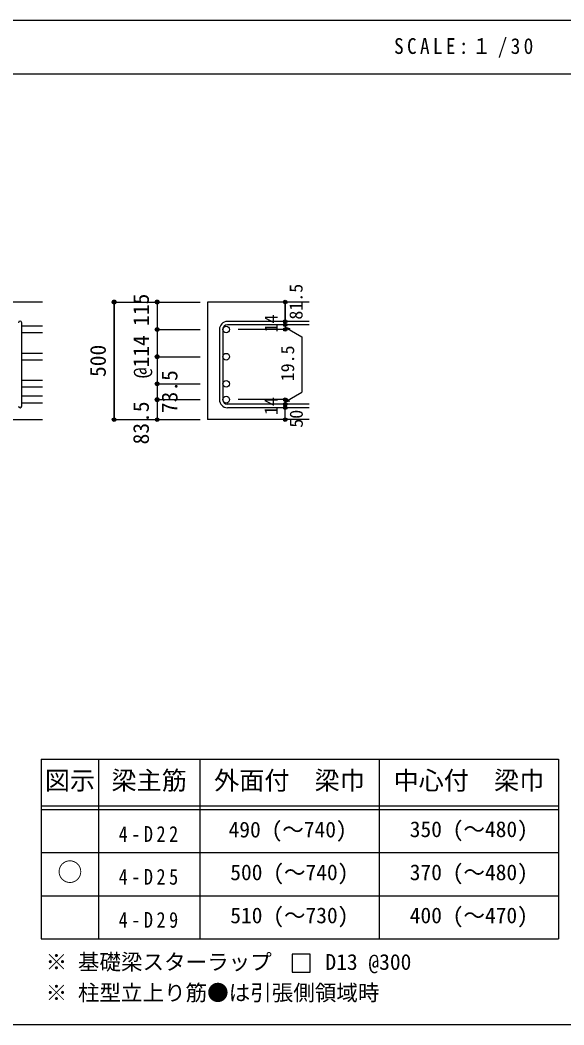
# Model space of a CAD drawing. Units: millimetres at full size, sheet at 1:30, with parts at other scales. Extents: x -5973 to 5954, y -4195 to 4201.
# Drawn here: x 1359 to 3632, y 3 to 4201 of the extents above; entities that cross this region are included whole.
import ezdxf
from ezdxf.enums import TextEntityAlignment as Align

# ---------------------------------------------------------------- set-up
doc = ezdxf.new("R2010")
doc.units = ezdxf.units.MM
doc.header["$LTSCALE"] = 30
doc.header["$PDMODE"] = 32
doc.header["$PDSIZE"] = 15
for name, color, linetype in [('0-1', 2, 'Continuous'), ('0-5', 7, 'Continuous'), ('0-6', 7, 'Continuous'), ('0-D', 4, 'Continuous'), ('6-7_文字', 7, 'Continuous'), ('6-E_枠', 7, 'Continuous'), ('F-0_枠', 6, 'Continuous')]:
    doc.layers.add(name, color=color, linetype=linetype)
doc.styles.add('ＭＳ ゴシック', font='')
doc.styles.get('ＭＳ ゴシック').set_extended_font_data('MS Gothic')

msp = doc.modelspace()

# ---------------------------------------------------------------- linework, layer by layer
at = {"layer": '0-1'}
for p, q in [((1452.44, 3023.3), (52.44, 3023.3)), ((2567.44, 3023.3), (2142.44, 3023.3)), ((2142.44, 3023.3), (2142.44, 2531.8)), ((1052.44, 2531.8), (1452.44, 2531.8)), ((2567.44, 2531.8), (2142.44, 2531.8))]:
    msp.add_line(p, q, dxfattribs=at)
at = {"layer": '0-5'}
for p, q in [((1452.44, 2922.37), (1366.44, 2922.37)), ((1452.44, 2894.37), (1366.44, 2894.37)), ((1452.44, 2808.83), (1366.44, 2808.83)), ((1452.44, 2780.83), (1366.44, 2780.83)), ((1452.44, 2695.3), (1366.44, 2695.3)), ((1452.44, 2667.3), (1366.44, 2667.3)), ((1452.44, 2629.3), (1366.44, 2629.3)), ((1452.44, 2601.3), (1366.44, 2601.3))]:
    msp.add_line(p, q, dxfattribs=at)
at = {"layer": '0-5', "color": 3}
for centre in [(2220.44, 2908.37), (2220.44, 2794.83), (2220.44, 2681.3), (2220.44, 2615.3)]:
    msp.add_circle(centre, 14, dxfattribs=at)
at = {"layer": '0-6'}
for p, q in [((2567.44, 2941.87), (2225.94, 2941.87)), ((1366.44, 2588.8), (1366.44, 2936.37)), ((2192.44, 2908.37), (2192.44, 2615.3)), ((2206.44, 2908.37), (2206.44, 2615.3)), ((2567.44, 2927.87), (2225.94, 2927.87)), ((2567.44, 2595.8), (2225.94, 2595.8)), ((2567.44, 2581.8), (2225.94, 2581.8))]:
    msp.add_line(p, q, dxfattribs=at)
for centre, radius, start, end in [((1359.44, 2936.37), 7, 0, 180), ((2225.94, 2908.37), 33.5, 90, 180), ((2225.94, 2908.37), 19.5, 90, 180), ((2225.94, 2615.3), 33.5, 180, 270), ((2225.94, 2615.3), 19.5, 180, 270), ((1359.44, 2588.8), 7, 180, 0)]:
    msp.add_arc(centre, radius, start, end, dxfattribs=at)
at = {"layer": '0-D'}
for p, q in [((1752.44, 3023.3), (1752.44, 2531.8)), ((1752.44, 3023.3), (1932.44, 3023.3)), ((1752.44, 3023.3), (1932.44, 3023.3)), ((1752.44, 2531.8), (1752.44, 3023.3)), ((1932.44, 3023.3), (2112.44, 3023.3)), ((1932.44, 3023.3), (2112.44, 3023.3)), ((1932.44, 3023.3), (1932.44, 2908.37)), ((2467.44, 2927.87), (2467.44, 2941.87)), ((1932.44, 2908.37), (2112.44, 2908.37)), ((1932.44, 2908.37), (2112.44, 2908.37)), ((1932.44, 2908.37), (1932.44, 2794.83)), ((2467.44, 2908.37), (2271.35, 2908.37)), ((2467.44, 2927.87), (2467.44, 2908.37)), ((2467.44, 2918.12), (2486.76, 2912.94)), ((2467.44, 2918.12), (2537.5, 2877.67)), ((2537.5, 2877.67), (2537.5, 2646)), ((1932.44, 2794.83), (2112.44, 2794.83)), ((1932.44, 2681.3), (2112.44, 2681.3)), ((2467.44, 2605.55), (2537.5, 2646)), ((1932.44, 2615.3), (2112.44, 2615.3)), ((2467.44, 2615.3), (2271.35, 2615.3)), ((2467.44, 2595.8), (2467.44, 2615.3)), ((2467.44, 2605.55), (2486.76, 2610.73)), ((2467.44, 2581.8), (2467.44, 2595.8)), ((2467.44, 2531.8), (2467.44, 2581.8)), ((1752.44, 2531.8), (1932.44, 2531.8)), ((1932.44, 2531.8), (2112.44, 2531.8))]:
    msp.add_line(p, q, dxfattribs=at)
for points in [[(2467.44, 3023.3), (2467.44, 2941.87), (2467.44, 3023.3)], [(1932.44, 2794.83), (1932.44, 2615.3), (1932.44, 2531.8)]]:
    msp.add_lwpolyline(points, dxfattribs=at)
for centre, radius in [((1752.44, 3023.3), 8), ((1752.44, 3023.3), 7.2), ((1752.44, 3023.3), 6.4), ((1752.44, 3023.3), 5.6), ((1752.44, 3023.3), 4.8), ((1752.44, 3023.3), 4), ((1752.44, 3023.3), 3.2), ((1752.44, 3023.3), 2.4), ((1752.44, 3023.3), 1.6), ((1752.44, 3023.3), 0.8), ((1932.44, 3023.3), 8), ((1932.44, 3023.3), 7.2), ((1932.44, 3023.3), 6.4), ((1932.44, 3023.3), 5.6), ((1932.44, 3023.3), 4.8), ((1932.44, 3023.3), 4), ((1932.44, 3023.3), 3.2), ((1932.44, 3023.3), 2.4), ((1932.44, 3023.3), 1.6), ((1932.44, 3023.3), 0.8), ((2467.44, 3023.3), 4), ((2467.44, 3023.3), 3.6), ((2467.44, 3023.3), 3.2), ((2467.44, 3023.3), 2.8), ((2467.44, 3023.3), 2.4), ((2467.44, 3023.3), 2), ((2467.44, 3023.3), 1.6), ((2467.44, 3023.3), 1.2), ((2467.44, 3023.3), 0.8), ((2467.44, 3023.3), 0.4), ((2467.44, 2941.87), 4), ((2467.44, 2941.87), 3.6), ((2467.44, 2941.87), 3.2), ((2467.44, 2941.87), 2.8), ((2467.44, 2941.87), 2.4), ((2467.44, 2941.87), 2), ((2467.44, 2941.87), 1.6), ((2467.44, 2941.87), 1.2), ((2467.44, 2941.87), 0.8), ((2467.44, 2941.87), 0.4), ((1932.44, 2908.37), 8), ((1932.44, 2908.37), 7.2), ((1932.44, 2908.37), 6.4), ((1932.44, 2908.37), 5.6), ((1932.44, 2908.37), 4.8), ((1932.44, 2908.37), 4), ((1932.44, 2908.37), 3.2), ((1932.44, 2908.37), 2.4), ((1932.44, 2908.37), 1.6), ((1932.44, 2908.37), 0.8), ((2467.44, 2927.87), 4), ((2467.44, 2908.37), 4), ((2467.44, 2927.87), 3.6), ((2467.44, 2908.37), 3.6), ((2467.44, 2927.87), 3.2), ((2467.44, 2908.37), 3.2), ((2467.44, 2927.87), 2.8), ((2467.44, 2908.37), 2.8), ((2467.44, 2927.87), 2.4), ((2467.44, 2908.37), 2.4), ((2467.44, 2927.87), 2), ((2467.44, 2908.37), 2), ((2467.44, 2927.87), 1.6), ((2467.44, 2908.37), 1.6), ((2467.44, 2927.87), 1.2), ((2467.44, 2908.37), 1.2), ((2467.44, 2927.87), 0.8), ((2467.44, 2908.37), 0.8), ((2467.44, 2927.87), 0.4), ((2467.44, 2908.37), 0.4), ((1932.44, 2794.83), 8), ((1932.44, 2794.83), 7.2), ((1932.44, 2794.83), 6.4), ((1932.44, 2794.83), 5.6), ((1932.44, 2794.83), 4.8), ((1932.44, 2794.83), 4), ((1932.44, 2794.83), 3.2), ((1932.44, 2794.83), 2.4), ((1932.44, 2794.83), 1.6), ((1932.44, 2794.83), 0.8), ((1932.44, 2681.3), 8), ((1932.44, 2681.3), 7.2), ((1932.44, 2681.3), 6.4), ((1932.44, 2681.3), 5.6), ((1932.44, 2681.3), 4.8), ((1932.44, 2681.3), 4), ((1932.44, 2681.3), 3.2), ((1932.44, 2681.3), 2.4), ((1932.44, 2681.3), 1.6), ((1932.44, 2681.3), 0.8), ((1932.44, 2615.3), 8), ((1932.44, 2615.3), 7.2), ((1932.44, 2615.3), 6.4), ((1932.44, 2615.3), 5.6), ((1932.44, 2615.3), 4.8), ((1932.44, 2615.3), 4), ((1932.44, 2615.3), 3.2), ((1932.44, 2615.3), 2.4), ((1932.44, 2615.3), 1.6), ((1932.44, 2615.3), 0.8), ((2467.44, 2615.3), 4), ((2467.44, 2615.3), 3.6), ((2467.44, 2615.3), 3.2), ((2467.44, 2615.3), 2.8), ((2467.44, 2615.3), 2.4), ((2467.44, 2615.3), 2), ((2467.44, 2615.3), 1.6), ((2467.44, 2615.3), 1.2), ((2467.44, 2615.3), 0.8), ((2467.44, 2615.3), 0.4), ((2467.44, 2595.8), 4), ((2467.44, 2581.8), 4), ((2467.44, 2595.8), 3.6), ((2467.44, 2581.8), 3.6), ((2467.44, 2595.8), 3.2), ((2467.44, 2581.8), 3.2), ((2467.44, 2595.8), 2.8), ((2467.44, 2581.8), 2.8), ((2467.44, 2595.8), 2.4), ((2467.44, 2581.8), 2.4), ((2467.44, 2595.8), 2), ((2467.44, 2581.8), 2), ((2467.44, 2595.8), 1.6), ((2467.44, 2581.8), 1.6), ((2467.44, 2595.8), 1.2), ((2467.44, 2581.8), 1.2), ((2467.44, 2595.8), 0.8), ((2467.44, 2581.8), 0.8), ((2467.44, 2595.8), 0.4), ((2467.44, 2581.8), 0.4), ((1752.44, 2531.8), 7.2), ((1752.44, 2531.8), 6.4), ((1752.44, 2531.8), 5.6), ((1752.44, 2531.8), 4.8), ((1752.44, 2531.8), 4), ((1752.44, 2531.8), 3.2), ((1752.44, 2531.8), 2.4), ((1752.44, 2531.8), 1.6), ((1752.44, 2531.8), 0.8), ((1932.44, 2531.8), 7.2), ((1932.44, 2531.8), 6.4), ((1932.44, 2531.8), 5.6), ((1932.44, 2531.8), 4.8), ((1932.44, 2531.8), 4), ((1932.44, 2531.8), 3.2), ((1932.44, 2531.8), 2.4), ((1932.44, 2531.8), 1.6), ((1932.44, 2531.8), 0.8), ((2467.44, 2531.8), 4), ((2467.44, 2531.8), 3.6), ((2467.44, 2531.8), 3.2), ((2467.44, 2531.8), 2.8), ((2467.44, 2531.8), 2.4), ((2467.44, 2531.8), 2), ((2467.44, 2531.8), 1.6), ((2467.44, 2531.8), 1.2), ((2467.44, 2531.8), 0.8), ((2467.44, 2531.8), 0.4)]:
    msp.add_circle(centre, radius, dxfattribs=at)
at = {"layer": '0-D', "color": 7}
for p in [(1752.44, 3023.3), (1932.44, 3023.3), (2467.44, 3023.3), (2467.44, 2941.87), (1932.44, 2908.37), (2467.44, 2927.87), (2467.44, 2908.37), (1932.44, 2794.83), (1932.44, 2681.3), (1932.44, 2615.3), (2467.44, 2615.3), (2467.44, 2615.3), (2467.44, 2595.8), (2467.44, 2581.8), (1752.44, 2531.8), (1932.44, 2531.8), (2467.44, 2531.8)]:
    msp.add_point(p, dxfattribs=at)
at = {"layer": '6-7_文字'}
msp.add_lwpolyline([(2496.71, 223.69), (2571.71, 223.69), (2571.71, 298.69), (2496.71, 298.69)], close=True, dxfattribs=at)
at = {"layer": '6-E_枠', "color": 3}
for p, q in [((1447.71, 1112.77), (1447.71, 362.77)), ((1447.71, 1112.77), (3610.24, 1112.77)), ((3610.24, 1112.77), (3610.24, 362.77)), ((1447.71, 362.77), (3610.24, 362.77))]:
    msp.add_line(p, q, dxfattribs=at)
at = {"layer": '6-E_枠'}
for p, q in [((1687.71, 1112.77), (1687.71, 362.77)), ((2110.24, 1112.77), (2110.24, 362.77)), ((2860.24, 1112.77), (2860.24, 362.77)), ((1447.71, 917.77), (3610.24, 917.77)), ((1447.71, 902.77), (3610.24, 902.77)), ((1447.71, 722.77), (3610.24, 722.77)), ((1447.71, 542.77), (3610.24, 542.77))]:
    msp.add_line(p, q, dxfattribs=at)
at = {"layer": 'F-0_枠'}
msp.add_line((-5972.88, 4201.15), (5954.1, 4201.15), dxfattribs=at)
at = {"layer": 'F-0_枠', "color": 2}
for p, q in [((-5972.88, 3976.15), (3723.6, 3976.15)), ((3723.6, 2.95), (-5972.88, 2.95))]:
    msp.add_line(p, q, dxfattribs=at)

# ---------------------------------------------------------------- texts
at = {"layer": '0-D', "style": 'ＭＳ ゴシック'}
for s, height, p in [('81.5', 54.99, (2556.33, 2949.71)), ('115', 65.98, (1917.44, 2923.37)), ('14', 54.99, (2452.21, 2896.44)), ('@114', 65.98, (1917.44, 2704.83)), ('500', 65.98, (1737.44, 2710.05)), ('19.5', 54.99, (2521.25, 2692.13)), ('73.5', 65.98, (2036.85, 2558.87)), ('14', 54.99, (2452.18, 2551.12)), ('83.5', 65.98, (1917.44, 2428.3)), ('50', 54.99, (2557.44, 2498.3))]:
    msp.add_text(s, height=height, rotation=90, dxfattribs=at).set_placement(p, align=Align.BOTTOM_LEFT)
at = {"layer": '6-7_文字', "color": 2, "style": 'ＭＳ ゴシック'}
for s, p in [('図示', (1462.71, 962.77)), ('梁主筋', (1741.48, 962.77)), ('外面付\u3000梁巾', (2170.24, 962.77)), ('中心付\u3000梁巾', (2920.24, 962.77)), ('○', (1515.21, 580.27))]:
    msp.add_text(s, height=76.98, dxfattribs=at).set_placement(p, align=Align.BOTTOM_LEFT)
at = {"layer": '6-7_文字', "style": 'ＭＳ ゴシック'}
for s, p in [('490 (～740)', (2230.71, 766.27)), ('350 (～480)', (2987.74, 767.77)), ('500 (～740)', (2237.74, 587.77)), ('370 (～480)', (2987.74, 587.77)), ('510 (～730)', (2237.74, 407.77)), ('400 (～470)', (2987.74, 407.77)), ('※ 基礎梁スターラップ     D13 @300', (1466.27, 213.19)), ('※ 柱型立上り筋●は引張側領域時', (1466.27, 84.68))]:
    msp.add_text(s, height=65.98, dxfattribs=at).set_placement(p, align=Align.BOTTOM_LEFT)
at = {"layer": '6-7_文字', "color": 2, "insert": (2922.26, 4043.65), "char_height": 65.98, "attachment_point": 7, "style": 'ＭＳ ゴシック'}
msp.add_mtext('\\T1.34;\\W0.9;SCALE:１/30', dxfattribs=at)
at = {"layer": '6-7_文字', "char_height": 65.98, "attachment_point": 7, "style": 'ＭＳ ゴシック'}
for s, insert in [('\\T1.38;\\W0.85;4-D22', (1771.48, 767.77)), ('\\T1.38;\\W0.85;4-D25', (1771.48, 587.77)), ('\\T1.38;\\W0.85;4-D29', (1771.48, 407.77))]:
    msp.add_mtext(s, dxfattribs=dict(at, insert=insert))

doc.saveas('drawing.dxf')
